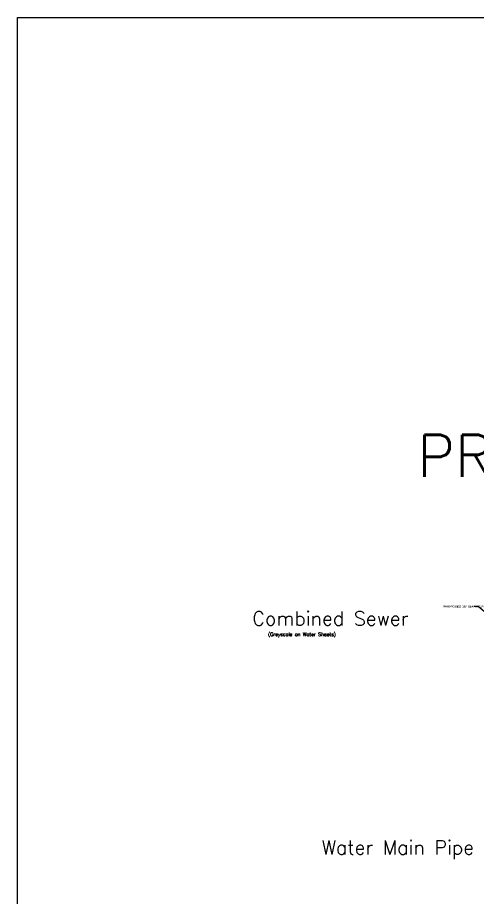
# Model space of a CAD drawing. Header units: feet. Extents: x 2209 to 2699904, y 6315 to 264949.
# Drawn here: x 2209 to 2340.3, y 6567 to 6818.5 of the extents above; entities that cross this region are included whole.
import ezdxf
from ezdxf import colors
from ezdxf.entities.mleader import LeaderData, LeaderLine
from ezdxf.math import Vec2, Vec3

# ---------------------------------------------------------------- set-up
doc = ezdxf.new("R2010")
doc.units = ezdxf.units.FT
doc.header["$MEASUREMENT"] = 0
doc.layers.add('C-ANNO', color=7, linetype='Continuous')
doc.layers.add('C-ANNO-MATC-PATT', color=7, linetype='Continuous')
doc.layers.add('C-PROP-SEWER-TEXT', color=3, linetype='Continuous', lineweight=40)
doc.styles.add('PWD-Prop', font='ariblk.ttf', dxfattribs={"height": 0.14})
doc.styles.get("Standard").update_dxf_attribs({"font": 'simplex.shx'})

msp = doc.modelspace()

# ---------------------------------------------------------------- linework, layer by layer
at = {"layer": 'C-ANNO-MATC-PATT', "flags": 128}
msp.add_lwpolyline([(2209, 6818.5), (3009, 6818.5), (3009, 6315.481), (2209, 6315.481)], close=True, dxfattribs=at)

# ---------------------------------------------------------------- texts
at = {"layer": 'C-ANNO'}
for s, height, p in [('PROPOSED UTILITIES', 12, (2323.072, 6687.184)), ('Combined Sewer', 4, (2276.009, 6644.749)), ('(Greyscale on Water Sheets)', 1, (2280.5, 6641.706)), ('Water Main Pipe', 4, (2295.759, 6579.244))]:
    msp.add_text(s, height=height, dxfattribs=at).set_placement(p)

# ---------------------------------------------------------------- leaders
at = {"layer": 'C-PROP-SEWER-TEXT'}
ml = msp.add_multileader_mtext('Standard', dxfattribs=at)
ml.set_content('PROPOSED 18" DIA. R.C.P. SEWER', color=256, style='PWD-Prop')
ml.set_leader_properties(color=256)
ml.build(insert=Vec2(0, 0))
ml.multileader.update_dxf_attribs({"dogleg_length": 0.14, "arrow_head_size": 0.6, "scale": 4})
ctx = ml.context
ctx.base_point, ctx.scale, ctx.char_height, ctx.arrow_head_size, ctx.landing_gap_size, ctx.plane_origin, ctx.plane_x_axis, ctx.plane_y_axis = Vec3(2330.392, 6650.154), 4, 0.56, 0.6, 0.2, Vec3(2382.938, 6683.845), Vec3(0.9999899, -0.0044944), Vec3(0.0044944, 0.9999899)
notes = []
notes.append((ctx, [(1, (1, 1, 0), (2340.443, 6650.109), (-0.9999899, 0.0044944), 1.236, [(0, [(2344.257, 6647.051)], 0, [])])]))
ctx.mtext.insert, ctx.mtext.text_direction, ctx.mtext.rotation, ctx.mtext.width, ctx.mtext.line_spacing_factor, ctx.mtext.flow_direction = Vec3(2330.593, 6650.438), Vec3(0.9999899, -0.0044944), 6.2786909, 8.96708, 0.8, 5
for ctx, leaders in notes:
    for number, flags, end, landing, length, lines in leaders:
        leader = LeaderData()
        leader.index, (leader.has_last_leader_line, leader.has_dogleg_vector, leader.attachment_direction) = number, flags
        leader.last_leader_point, leader.dogleg_vector, leader.dogleg_length = Vec3(end), Vec3(landing), length
        for number, points, colour, breaks in lines:
            line = LeaderLine()
            line.index, line.vertices, line.color, line.breaks = number, Vec3.list(points), colors.encode_raw_color(colour), breaks
            leader.lines.append(line)
        ctx.leaders.append(leader)

doc.saveas('drawing.dxf')
